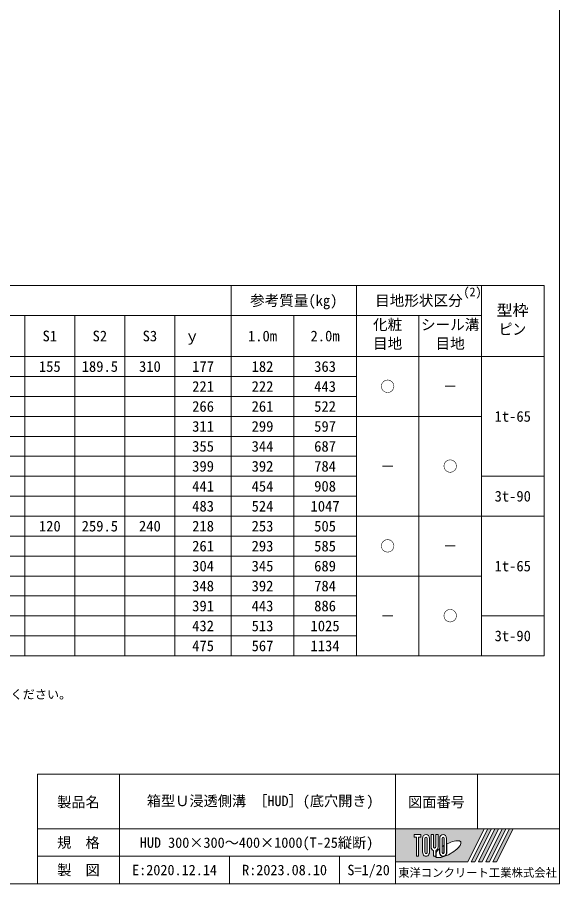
# Model space of a CAD drawing. Units: millimetres, scale not verified. Extents: x 182764 to 192524, y 28271 to 33871.
# Drawn here: x 190790 to 192524, y 28271 to 31042 of the extents above; entities that cross this region are included whole.
import ezdxf
from ezdxf.enums import TextEntityAlignment as Align

# ---------------------------------------------------------------- set-up
doc = ezdxf.new("R2010")
doc.units = ezdxf.units.MM
doc.header["$LTSCALE"] = 10
for name, color, linetype, lineweight in [('0_2', 7, 'Continuous', 20), ('Defpoints_3', 8, 'Continuous', 0), ('枠', 5, 'Continuous', 5)]:
    doc.layers.add(name, color=color, linetype=linetype, lineweight=lineweight)
doc.styles.add('ＭＳ ゴシック', font='')
doc.styles.add('ＭＳ Ｐゴシック', font='')
doc.styles.get('ＭＳ ゴシック').set_extended_font_data('MS Gothic')
doc.styles.get('ＭＳ Ｐゴシック').set_extended_font_data('MS PGothic')

msp = doc.modelspace()

# ---------------------------------------------------------------- hatches: boundary and pattern name
at = {"layer": '枠'}
h = msp.add_hatch(color=7, dxfattribs=at)
h.paths.add_polyline_path([(191998.76, 28445.97), (191998.76, 28340.97), (192229.76, 28340.97), (192282.26, 28445.97)])
edge = h.paths.add_edge_path(flags=16)
edge.add_ellipse((192166.48, 28381.34), major_axis=(41.14, 23.03), ratio=0.3471473, start_angle=-144.31122, end_angle=72.1899, ccw=False)
edge.add_ellipse((192151.25, 28371.39), major_axis=(0, 14), ratio=0.8463541, start_angle=-160.70346, end_angle=-90)
edge.add_line((192163.1, 28371.39), (192163.1, 28398.08))
edge = h.paths.add_edge_path(flags=16)
edge.add_ellipse((192151.25, 28415.55), major_axis=(0, 12.92), ratio=0.8463542, start_angle=-90, end_angle=90, ccw=False)
edge.add_line((192162.18, 28415.55), (192162.18, 28371.39))
edge.add_ellipse((192151.25, 28371.39), major_axis=(0, 12.92), ratio=0.8463542, start_angle=90, end_angle=-90, ccw=False)
edge.add_line((192140.31, 28371.39), (192140.31, 28415.55))
edge = h.paths.add_edge_path(flags=16)
edge.add_line((192154.89, 28415.55), (192154.89, 28371.39))
edge.add_ellipse((192151.25, 28371.39), major_axis=(0, 4.31), ratio=0.8463541, start_angle=90, end_angle=-90, ccw=False)
edge.add_line((192147.6, 28371.39), (192147.6, 28415.55))
edge.add_ellipse((192151.25, 28415.55), major_axis=(0, 4.31), ratio=0.8463541, start_angle=-90, end_angle=90, ccw=False)
edge = h.paths.add_edge_path(flags=16)
edge.add_line((192153.98, 28392.98), (192153.98, 28371.39))
edge.add_ellipse((192151.25, 28371.39), major_axis=(0, 3.23), ratio=0.8463542, start_angle=90, end_angle=-90, ccw=False)
edge.add_line((192148.51, 28371.39), (192148.51, 28389.45))
edge.add_ellipse((192166.48, 28381.34), major_axis=(41.14, 23.03), ratio=0.3471473, start_angle=107.79174, end_angle=126.47132, ccw=False)
edge = h.paths.add_edge_path(flags=16)
edge.add_line((192134.84, 28428.47), (192134.84, 28388.89))
edge.add_ellipse((192123.9, 28388.89), major_axis=(0, 12.92), ratio=0.8463542, start_angle=-163.34117, end_angle=-90, ccw=False)
edge.add_line((192127.55, 28376.71), (192127.55, 28358.47))
edge.add_line((192127.55, 28358.47), (192120.26, 28358.47))
edge.add_line((192120.26, 28358.47), (192120.26, 28376.71))
edge.add_ellipse((192123.9, 28388.89), major_axis=(0, 12.92), ratio=0.8463542, start_angle=90, end_angle=163.34117, ccw=False)
edge.add_line((192112.97, 28388.89), (192112.97, 28428.47))
edge.add_line((192112.97, 28428.47), (192120.26, 28428.47))
edge.add_line((192120.26, 28428.47), (192120.26, 28388.89))
edge.add_ellipse((192123.9, 28388.89), major_axis=(0, 4.31), ratio=0.8463541, start_angle=90, end_angle=-90)
edge.add_line((192127.55, 28388.89), (192127.55, 28428.47))
edge.add_line((192127.55, 28428.47), (192134.84, 28428.47))
edge = h.paths.add_edge_path(flags=16)
edge.add_line((192139.4, 28382.54), (192139.4, 28371.39))
edge.add_ellipse((192151.25, 28371.39), major_axis=(0, 14), ratio=0.8463541, start_angle=90, end_angle=-171.54427)
edge.add_ellipse((192166.48, 28381.34), major_axis=(41.14, 23.03), ratio=0.3471473, start_angle=-178.64954, end_angle=-148.29244, ccw=False)
edge.add_line((192125.98, 28357.39), (192128.46, 28357.39))
edge.add_line((192128.46, 28357.39), (192128.46, 28371.05))
edge.add_ellipse((192166.48, 28381.34), major_axis=(41.14, 23.03), ratio=0.3471473, start_angle=148.21912, end_angle=165.90812, ccw=False)
edge = h.paths.add_edge_path(flags=16)
edge.add_ellipse((192096.56, 28415.55), major_axis=(0, 12.92), ratio=0.8463542, start_angle=-90, end_angle=90, ccw=False)
edge.add_line((192107.5, 28415.55), (192107.5, 28371.39))
edge.add_ellipse((192096.56, 28371.39), major_axis=(0, 12.92), ratio=0.8463542, start_angle=90, end_angle=-90, ccw=False)
edge.add_line((192085.62, 28371.39), (192085.62, 28415.55))
edge = h.paths.add_edge_path(flags=16)
edge.add_line((192100.2, 28415.55), (192100.2, 28371.39))
edge.add_ellipse((192096.56, 28371.39), major_axis=(0, 4.31), ratio=0.8463541, start_angle=90, end_angle=-90, ccw=False)
edge.add_line((192092.91, 28371.39), (192092.91, 28415.55))
edge.add_ellipse((192096.56, 28415.55), major_axis=(0, 4.31), ratio=0.8463541, start_angle=-90, end_angle=90, ccw=False)
h.paths.add_polyline_path([(192080.15, 28428.47), (192080.15, 28419.86), (192072.86, 28419.86), (192072.86, 28358.47), (192065.57, 28358.47), (192065.57, 28419.86), (192058.28, 28419.86), (192058.28, 28428.47)], flags=16)
for points in [[(192241.31, 28340.97), (192252.86, 28340.97), (192305.36, 28445.97), (192293.81, 28445.97)], [(192328.46, 28445.97), (192316.91, 28445.97), (192264.41, 28340.97), (192275.96, 28340.97)], [(192351.56, 28445.97), (192340.01, 28445.97), (192287.51, 28340.97), (192299.06, 28340.97)], [(192374.66, 28445.97), (192363.11, 28445.97), (192310.61, 28340.97), (192322.16, 28340.97)]]:
    msp.add_hatch(color=7, dxfattribs=at).paths.add_polyline_path(points)

# ---------------------------------------------------------------- linework, layer by layer
at = {"layer": '0_2'}
for p, q in [((188713.76, 30183.87), (192473.76, 30183.87)), ((191473.76, 30183.87), (191473.76, 28999.74)), ((191873.76, 30183.87), (191873.76, 28999.74)), ((192273.76, 30183.87), (192273.76, 28999.74)), ((192473.76, 30183.87), (192473.76, 28999.74)), ((189053.76, 30088.34), (192273.76, 30088.34)), ((190813.76, 30088.34), (190813.76, 28999.74)), ((190973.76, 30088.34), (190973.76, 28999.74)), ((191133.76, 30088.34), (191133.76, 28999.74)), ((191293.76, 30088.34), (191293.76, 28999.74)), ((191673.76, 30088.34), (191673.76, 28999.74)), ((192073.76, 30088.34), (192073.76, 28999.74)), ((188713.76, 29956.93), (192473.76, 29956.93)), ((191293.76, 29893.12), (191873.76, 29893.12)), ((191293.76, 29829.3), (191873.76, 29829.3)), ((191293.76, 29765.49), (192273.76, 29765.49)), ((191293.76, 29701.68), (191873.76, 29701.68)), ((190493.76, 29637.87), (190813.76, 29637.87)), ((191293.76, 29637.87), (191873.76, 29637.87)), ((191293.76, 29574.05), (191873.76, 29574.05)), ((192273.76, 29574.05), (192473.76, 29574.05)), ((191293.76, 29510.24), (191873.76, 29510.24)), ((188713.76, 29446.43), (192473.76, 29446.43)), ((191293.76, 29382.61), (191873.76, 29382.61)), ((191293.76, 29318.8), (191873.76, 29318.8)), ((191293.76, 29254.99), (192273.76, 29254.99)), ((190493.76, 29191.18), (190813.76, 29191.18)), ((191293.76, 29191.18), (191873.76, 29191.18)), ((191293.76, 29127.36), (191873.76, 29127.36)), ((192273.76, 29127.36), (192473.76, 29127.36)), ((191293.76, 29063.55), (191873.76, 29063.55)), ((188713.76, 28999.74), (192473.76, 28999.74))]:
    msp.add_line(p, q, dxfattribs=at)
at = {"layer": 'Defpoints_3'}
for p, q in [((190333.76, 29893.12), (191293.76, 29893.12)), ((190333.76, 29829.3), (191293.76, 29829.3)), ((190333.76, 29765.49), (191293.76, 29765.49)), ((190333.76, 29701.68), (191293.76, 29701.68)), ((190813.76, 29637.87), (191293.76, 29637.87)), ((190333.76, 29574.05), (191293.76, 29574.05)), ((190333.76, 29510.24), (191293.76, 29510.24)), ((190333.76, 29382.61), (191293.76, 29382.61)), ((190333.76, 29318.8), (191293.76, 29318.8)), ((190333.76, 29254.99), (191293.76, 29254.99)), ((190813.76, 29191.18), (191293.76, 29191.18)), ((190333.76, 29127.36), (191293.76, 29127.36)), ((190333.76, 29063.55), (191293.76, 29063.55))]:
    msp.add_line(p, q, dxfattribs=at)
at = {"layer": '枠', "lineweight": 20}
for p, q in [((192523.76, 28270.97), (192523.76, 33870.97)), ((192523.76, 28620.97), (190854.1, 28620.97)), ((190854.1, 28270.97), (190854.1, 28620.97)), ((191116.6, 28270.97), (191116.6, 28620.97)), ((191998.76, 28270.97), (191998.76, 28620.97)), ((192261.26, 28445.97), (192261.26, 28620.97)), ((192523.76, 28445.97), (190854.1, 28445.97)), ((191998.76, 28358.47), (190854.1, 28358.47)), ((191468.4, 28270.97), (191468.4, 28358.47)), ((191820.21, 28270.97), (191820.21, 28358.47)), ((192523.76, 28270.97), (188663.76, 28270.97))]:
    msp.add_line(p, q, dxfattribs=at)
at = {"layer": '枠'}
for p, q in [((191998.76, 28445.97), (192282.26, 28445.97)), ((191998.76, 28445.97), (191998.76, 28340.97)), ((192282.26, 28445.97), (192229.76, 28340.97)), ((192293.81, 28445.97), (192241.31, 28340.97)), ((192305.36, 28445.97), (192252.86, 28340.97)), ((192316.91, 28445.97), (192264.41, 28340.97)), ((192328.46, 28445.97), (192275.96, 28340.97)), ((192340.01, 28445.97), (192287.51, 28340.97)), ((192293.81, 28445.97), (192305.36, 28445.97)), ((192351.56, 28445.97), (192299.06, 28340.97)), ((192363.11, 28445.97), (192310.61, 28340.97)), ((192316.91, 28445.97), (192328.46, 28445.97)), ((192374.66, 28445.97), (192322.16, 28340.97)), ((192340.01, 28445.97), (192351.56, 28445.97)), ((192363.11, 28445.97), (192374.66, 28445.97)), ((192058.28, 28428.47), (192080.15, 28428.47)), ((192058.28, 28428.47), (192058.28, 28419.86)), ((192065.57, 28419.86), (192058.28, 28419.86)), ((192065.57, 28419.86), (192065.57, 28358.47)), ((192080.15, 28419.86), (192072.86, 28419.86)), ((192072.86, 28419.86), (192072.86, 28358.47)), ((192080.15, 28428.47), (192080.15, 28419.86)), ((192085.62, 28415.55), (192085.62, 28371.39)), ((192092.91, 28371.39), (192092.91, 28415.55)), ((192100.2, 28415.55), (192100.2, 28371.39)), ((192107.5, 28371.39), (192107.5, 28415.55)), ((192112.97, 28388.89), (192112.97, 28428.47)), ((192112.97, 28428.47), (192120.26, 28428.47)), ((192120.26, 28428.47), (192120.26, 28388.89)), ((192127.55, 28388.89), (192127.55, 28428.47)), ((192127.55, 28428.47), (192134.84, 28428.47)), ((192134.84, 28428.47), (192134.84, 28388.89)), ((192140.31, 28415.55), (192140.31, 28371.39)), ((192147.6, 28371.39), (192147.6, 28415.55)), ((192154.89, 28415.55), (192154.89, 28371.39)), ((192162.18, 28371.39), (192162.18, 28415.55)), ((192120.26, 28376.71), (192120.26, 28358.47)), ((192127.55, 28376.71), (192127.55, 28358.47)), ((192139.4, 28382.54), (192139.4, 28371.39)), ((192148.51, 28371.39), (192148.51, 28389.45)), ((192153.98, 28392.98), (192153.98, 28371.39)), ((192163.1, 28371.39), (192163.1, 28398.08)), ((192072.86, 28358.47), (192065.57, 28358.47)), ((192127.55, 28358.47), (192120.26, 28358.47)), ((192125.98, 28357.39), (192128.46, 28357.39)), ((192128.46, 28371.05), (192128.46, 28357.39)), ((191998.76, 28340.97), (192229.76, 28340.97)), ((192241.31, 28340.97), (192252.86, 28340.97)), ((192264.41, 28340.97), (192275.96, 28340.97)), ((192287.51, 28340.97), (192299.06, 28340.97)), ((192310.61, 28340.97), (192322.16, 28340.97))]:
    msp.add_line(p, q, dxfattribs=at)
for centre, major_axis, ratio, start_param, end_param in [((192096.56, 28415.55), (0, 12.92), 0.846354, 4.712389, 7.8539816), ((192151.25, 28415.55), (0, 12.92), 0.846354, 4.712389, 7.8539816), ((192096.56, 28415.55), (0, 4.31), 0.846354, 4.712389, 7.8539816), ((192151.25, 28415.55), (0, 4.31), 0.846354, 4.712389, 7.8539816), ((192166.48, 28381.34), (41.14, 23.03), 0.347147, 4.2621853, 7.7429163), ((192123.9, 28388.89), (0, 12.92), 0.846354, 1.5707963, 2.8017557), ((192123.9, 28388.89), (0, 4.31), 0.846354, 1.5707963, 4.712389), ((192123.9, 28388.89), (0, 12.92), 0.846354, 3.4814296, 4.712389), ((192166.48, 28381.34), (41.14, 23.03), 0.347147, 2.0815197, 2.5155126), ((192166.48, 28381.34), (41.14, 23.03), 0.347147, 1.6817405, 1.8219833), ((192096.56, 28371.39), (0, 12.92), 0.846354, 1.5707963, 4.712389), ((192096.56, 28371.39), (0, 4.31), 0.846354, 1.5707963, 4.712389), ((192166.48, 28381.34), (41.14, 23.03), 0.347147, 3.2093975, 4.2004451), ((192151.25, 28371.39), (0, 14), 0.846354, 1.5707963, 3.3154679), ((192151.25, 28371.39), (0, 12.92), 0.846354, 1.5707963, 4.712389), ((192151.25, 28371.39), (0, 4.31), 0.846354, 1.5707963, 4.712389), ((192151.25, 28371.39), (0, 3.23), 0.846354, 1.5707963, 4.712389), ((192151.25, 28371.39), (0, 14), 0.846354, 3.5338438, 4.712389)]:
    msp.add_ellipse(centre, major_axis=major_axis, ratio=ratio, start_param=start_param, end_param=end_param, dxfattribs=at)

# ---------------------------------------------------------------- texts
at = {"layer": '0_2', "style": 'ＭＳ ゴシック'}
msp.add_text('(2)', height=28.48, dxfattribs=at).set_placement((192216.07, 30140.88), align=Align.BOTTOM_LEFT)
for s, p in [('参考質量(kg)', (191673.76, 30136.11)), ('目地形状区分', (192073.76, 30136.11)), ('S1', (190893.76, 30022.64)), ('S2', (191053.76, 30022.64)), ('S3', (191213.76, 30022.64)), ('1.0m', (191573.76, 30022.64)), ('2.0m', (191773.76, 30022.64)), ('ｙ   ', (191383.76, 30022.64)), ('155', (190893.76, 29925.02)), ('189.5', (191053.76, 29925.02)), ('310', (191213.76, 29925.02)), ('177', (191383.76, 29925.02)), ('182', (191573.76, 29925.02)), ('363', (191773.76, 29925.02)), ('221', (191383.76, 29861.21)), ('222', (191573.76, 29861.21)), ('443', (191773.76, 29861.21)), ('○', (191973.76, 29861.21)), ('－', (192173.76, 29861.21)), ('266', (191383.76, 29797.4)), ('261', (191573.76, 29797.4)), ('522', (191773.76, 29797.4)), ('1t-65', (192373.76, 29765.49)), ('311', (191383.76, 29733.59)), ('299', (191573.76, 29733.59)), ('597', (191773.76, 29733.59)), ('355', (191383.76, 29669.77)), ('344', (191573.76, 29669.77)), ('687', (191773.76, 29669.77)), ('399', (191383.76, 29605.96)), ('392', (191573.76, 29605.96)), ('784', (191773.76, 29605.96)), ('○', (192173.76, 29605.96)), ('－', (191973.76, 29605.96)), ('441', (191383.76, 29542.15)), ('454', (191573.76, 29542.15)), ('908', (191773.76, 29542.15)), ('3t-90', (192373.76, 29510.24)), ('483', (191383.76, 29478.33)), ('524', (191573.76, 29478.33)), ('1047', (191773.76, 29478.33)), ('120', (190893.76, 29414.52)), ('259.5', (191053.76, 29414.52)), ('240', (191213.76, 29414.52)), ('218', (191383.76, 29414.52)), ('253', (191573.76, 29414.52)), ('505', (191773.76, 29414.52)), ('○', (191973.76, 29350.71)), ('261', (191383.76, 29350.71)), ('293', (191573.76, 29350.71)), ('585', (191773.76, 29350.71)), ('－', (192173.76, 29350.71)), ('304', (191383.76, 29286.89)), ('345', (191573.76, 29286.89)), ('689', (191773.76, 29286.89)), ('1t-65', (192373.76, 29286.89)), ('348', (191383.76, 29223.08)), ('392', (191573.76, 29223.08)), ('784', (191773.76, 29223.08)), ('391', (191383.76, 29159.27)), ('443', (191573.76, 29159.27)), ('886', (191773.76, 29159.27)), ('－', (191973.76, 29127.36)), ('○', (192173.76, 29127.36)), ('432', (191383.76, 29095.46)), ('513', (191573.76, 29095.46)), ('1025', (191773.76, 29095.46)), ('3t-90', (192373.76, 29063.55)), ('475', (191383.76, 29031.64)), ('567', (191573.76, 29031.64)), ('1134', (191773.76, 29031.64))]:
    msp.add_text(s, height=34.18, dxfattribs=at).set_placement(p, align=Align.MIDDLE_CENTER)
at = {"layer": '0_2', "style": 'ＭＳ Ｐゴシック'}
for s, width, p in [('型枠', 1.05, (192322.1, 30076.34)), ('ピン', 0.9, (192329.16, 30015.86))]:
    msp.add_text(s, height=35.63, dxfattribs=dict(at, width=width)).set_placement(p, align=Align.BOTTOM_LEFT)
at = {"layer": '0_2', "style": 'ＭＳ ゴシック'}
for s, height, p in [('化粧', 34.18, (191927.14, 30075.95)), ('シール溝', 34.18, (192080.52, 30075.95)), ('目地', 34.18, (191927.14, 30015.95)), ('目地', 34.18, (192127.14, 30015.95)), ('\u3000(2) サイズにより化粧目地とシール溝目地の２種類があります。化粧目地は施工後にモルタルを充填してください。', 28.48, (188903.65, 28890.71))]:
    msp.add_text(s, height=height, dxfattribs=at).set_placement(p, align=Align.TOP_LEFT)
at = {"layer": '枠', "color": 7, "style": 'ＭＳ ゴシック'}
for s, height, p in [('製品名', 33.23, (190985.35, 28531.88)), ('箱型Ｕ浸透側溝 ［HUD］(底穴開き)', 33.23, (191566.56, 28535.67)), ('図面番号', 33.23, (192130.01, 28531.88)), ('規\u3000格', 33.23, (190985.35, 28402.22)), ('HUD 300×300～400×1000(T-25縦断)', 33.23, (191554.75, 28402.22)), ('製\u3000図', 33.23, (190985.35, 28314.72)), ('E:2020.12.14', 33.23, (191292.5, 28314.72)), ('R:2023.08.10', 33.23, (191644.31, 28314.72)), ('S=1/20', 33.23, (191912.96, 28314.72)), ('東洋コンクリート工業株式会社', 26.58, (192261.26, 28305.97))]:
    msp.add_text(s, height=height, dxfattribs=at).set_placement(p, align=Align.MIDDLE_CENTER)

doc.saveas('drawing.dxf')
